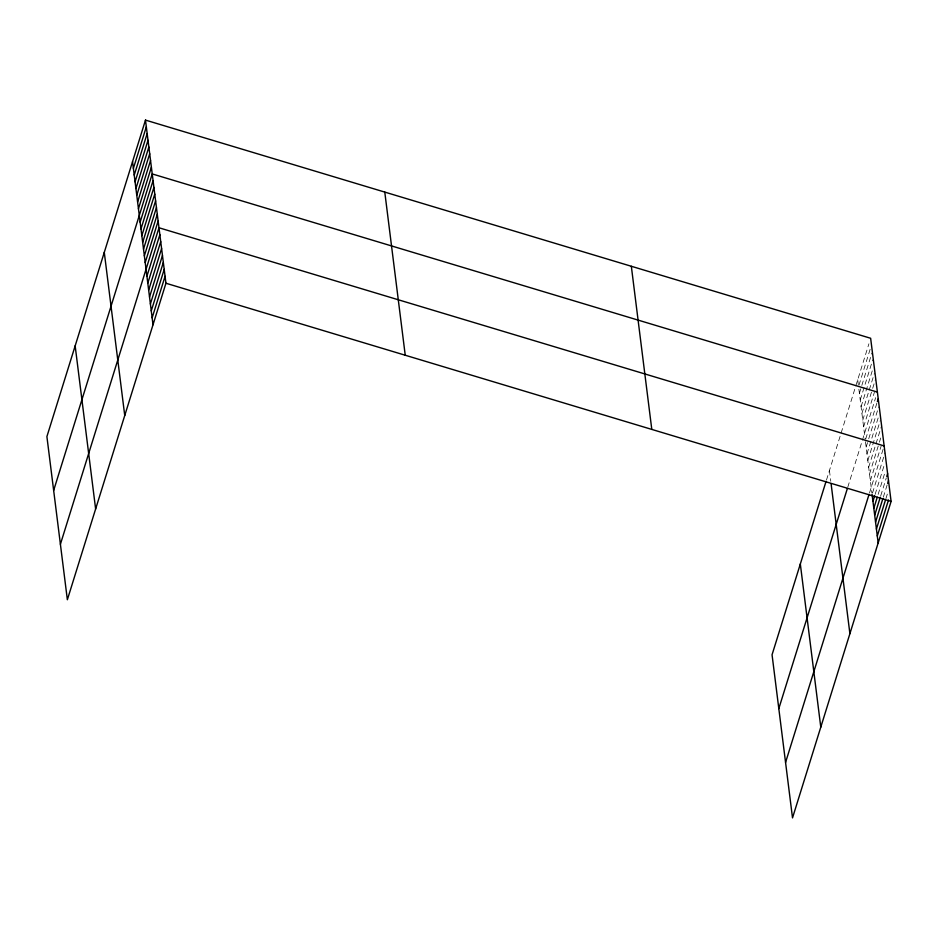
<?xml version="1.0" encoding="UTF-8"?>
<svg xmlns="http://www.w3.org/2000/svg" width="938" height="938" viewBox="0 0 938 938"><rect width="100%" height="100%" fill="white"/><g stroke="black" fill="none" stroke-linecap="round" stroke-linejoin="round"><path stroke-width="0.7" stroke-dasharray="4.69 3.52" d="M826.484 480.022L868.916 343.8M858.974 385.143L870.183 349.147M859.384 393.257L871.894 353.11M860.228 399.987L872.739 359.84M861.072 406.717L872.293 370.721M861.916 413.435L874.427 373.301M862.761 420.165L872.246 389.716M872.68 388.332L875.705 378.635M863.605 426.896L874.392 392.295M847.753 487.244L875.658 397.642M865.727 438.972L876.936 402.988M866.137 447.086L868.295 440.168M868.729 438.785L878.648 406.94M866.982 453.816L878.191 417.82M867.826 460.546L880.336 420.4M868.67 467.276L881.614 425.746M869.514 474.007L879 443.557M879.434 442.173L880.723 438.011M870.358 480.737L881.145 446.125M869.491 492.966L883.713 447.32M872.504 493.013L885.015 452.866M875.107 494.408L884.159 465.342M878.132 494.42L885.026 472.271M880.723 495.815L886.328 477.829M883.315 497.21L887.196 484.758M885.906 498.617L887.641 493.071M857.695 379.796L858.376 385.178M858.88 389.211L865.129 439.007M865.469 441.704L871.906 493.013M829.438 470.536L830.787 481.3"/><path stroke-width="1.41" d="M145.484 120.099L46.9 436.592L67.36 599.734L165.944 283.241L145.484 120.099L870.64 338.266L891.1 501.408L792.516 817.901L772.056 654.759L826.061 481.37M133.384 168.359L146.328 126.829M134.228 175.089L147.172 133.559M135.072 181.82L148.016 140.29M135.916 188.55L148.861 147.02M136.76 195.28L149.705 153.75M137.605 202.01L150.537 160.48M138.449 208.728L151.381 167.21M53.654 490.433L152.226 173.929L877.393 392.096M140.137 222.189L153.07 180.659M140.981 228.919L153.914 187.389M141.826 235.649L154.758 194.119M142.67 242.379L155.602 200.849M143.514 249.109L156.447 207.579M144.358 255.84L157.291 214.31M145.202 262.57L158.135 221.04M60.407 544.263L158.979 227.77L884.147 445.937M146.914 276.229L159.859 234.699M147.794 283.17L160.726 241.641M148.661 290.1L161.594 248.57M149.529 297.029L162.462 255.499M150.397 303.971L163.329 262.441M151.264 310.9L164.209 269.37M152.144 317.83L165.076 276.3M778.81 708.6L847.331 488.628M877.37 401.593L878.238 398.826M785.563 762.43L869.069 494.338M872.95 501.338L874.673 495.792M873.817 508.267L877.265 497.187M874.685 515.197L880.29 497.199M886.762 476.434L887.618 473.667M875.553 522.138L882.881 498.606M887.629 483.375L888.485 480.608M876.42 529.067L885.484 500.001M877.3 535.997L888.509 500.013M165.944 283.241L891.1 501.408M872.082 494.396L878.167 542.938M831.127 483.996L849.898 633.678M800.325 564.019L820.785 727.161M631.333 266.275L651.793 429.405M384.779 192.091L405.239 355.232M132.539 161.629L153.011 324.771M104.282 252.369L124.742 415.511M75.157 345.852L95.629 508.994"/></g></svg>
